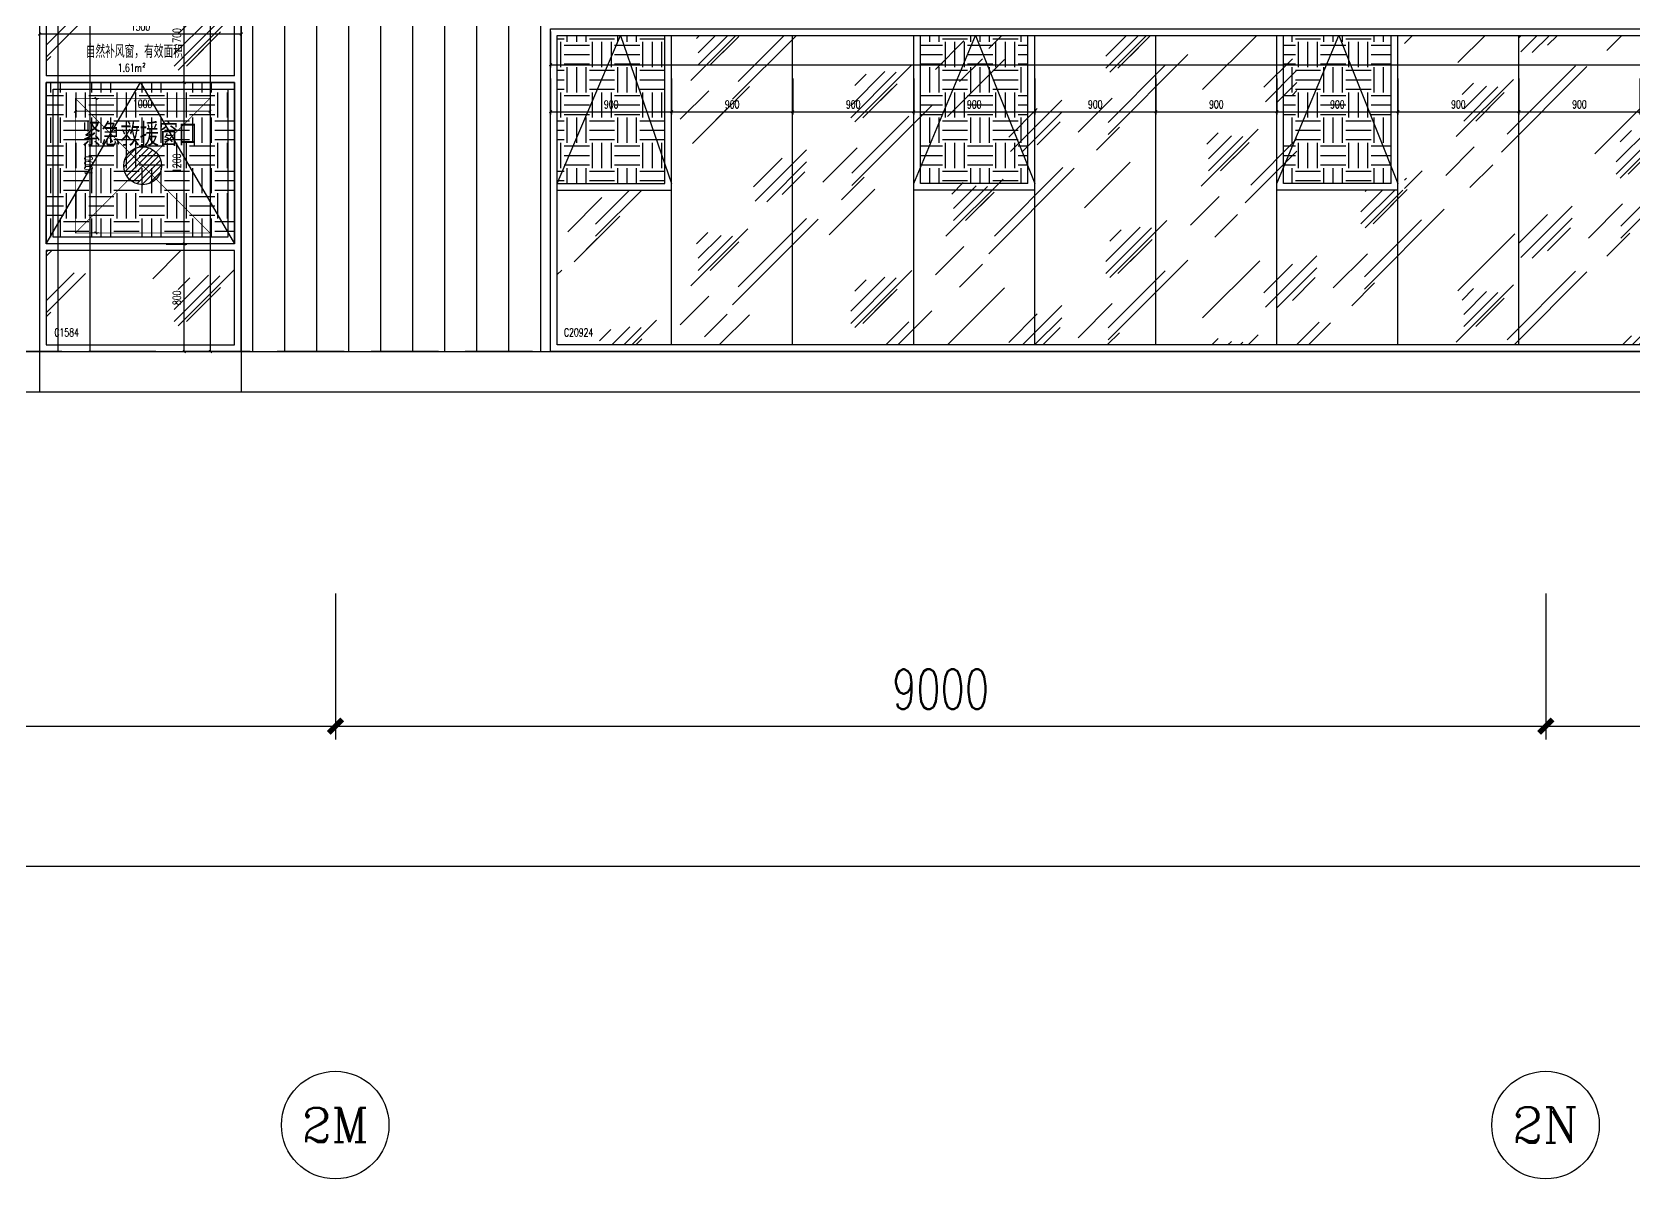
# Model space of a CAD drawing. Extents: x -2377130 to 293730, y -2 to 754590.
# Drawn here: x -805815 to -793903, y 511087 to 519612 of the extents above; entities that cross this region are included whole.
import ezdxf
from ezdxf.enums import TextEntityAlignment as Align

# ---------------------------------------------------------------- set-up
doc = ezdxf.new("R2010")
doc.units = 0
doc.header["$LTSCALE"] = 1000
doc.header["$MEASUREMENT"] = 0
for name, pattern in [('__DASH', [0.35, 0.25, -0.1]), ('DASH', [0.35, 0.25, -0.1]), ('DOTE', [2.42, 2, -0.2, 0.02, -0.2])]:
    doc.linetypes.add(name, pattern=pattern)
doc.layers.get('Defpoints').update_dxf_attribs({"color": 210})
for name, color, linetype in [('A-AXIS-D', 1, 'Continuous'), ('A-AXIS-DOTE', 14, 'DOTE'), ('A-HATCH-2', 251, 'Continuous'), ('A-LIN-V', 9, 'Continuous'), ('A-WINDOW', 140, 'Continuous'), ('A-彩色打印层', 22, 'Continuous'), ('A-门窗表显示尺寸', 160, 'Continuous'), ('AS-WALL', 40, 'Continuous'), ('AXIS', 3, 'Continuous'), ('PUB_DIM', 3, 'Continuous'), ('PUB_TEXT', 7, 'Continuous'), ('SPACE', 7, 'Continuous'), ('SPACE_HATCH', 8, 'Continuous'), ('参考线', 8, 'Continuous')]:
    doc.layers.add(name, color=color, linetype=linetype)
doc.layers.add('A-WALL-HATCH', color=8, linetype='Continuous', lineweight=13)
doc.styles.add('_TCH_AXIS', font='COMPLEX', dxfattribs={"bigfont": 'GBCBIG'})
doc.styles.add('_TCH_DIM_T3', font='SIMPLEX', dxfattribs={"width": 0.705882, "bigfont": 'GBCBIG'})
doc.styles.add('_TCH_SPACE', font='SIMPLEX', dxfattribs={"height": 5, "bigfont": 'GBCBIG'})
doc.styles.add('A-DIM_T3', font='SIMPLEX', dxfattribs={"width": 0.705882, "bigfont": 'GBCBIG'})
doc.styles.add('A-STANDARD', font='SIMPLEX', dxfattribs={"bigfont": 'GBCBIG'})
doc.styles.add('STYLE1', font='')
doc.styles.get('STYLE1').set_extended_font_data('SimSun')
doc.dimstyles.new('_TCH_ARCH&&100', dxfattribs={"dimtxt": 297.5, "dimasz": 100, "dimexe": 100, "dimexo": 100, "dimgap": 126.25, "dimtad": 1, "dimdec": 0, "dimzin": 0, "dimdsep": 46, "dimtxsty": '_TCH_DIM_T3', "dimblk": 'ARCHTICK', "dimcen": 0.09, "dimclrt": 7, "dimazin": 2, "dimtfac": 1, "dimtdec": 0, "dimtix": 1, "dimtmove": 2, "dimatfit": 3, "dimfxl": 0, "dimtolj": 1, "dimtzin": 0, "dimarcsym": 0})
doc.dimstyles.new('_TCH_ARCH&&20', dxfattribs={"dimtxt": 59.5, "dimasz": 20, "dimexe": 20, "dimexo": 20, "dimgap": 25.25, "dimtad": 1, "dimdec": 0, "dimzin": 0, "dimdsep": 46, "dimtxsty": '_TCH_DIM_T3', "dimblk": 'ARCHTICK', "dimcen": 0.09, "dimclrt": 7, "dimazin": 2, "dimtfac": 1, "dimtdec": 0, "dimtix": 1, "dimtmove": 2, "dimatfit": 3, "dimfxl": 0, "dimtolj": 1, "dimtzin": 0, "dimarcsym": 0})
doc.dimstyles.new('A-DIM&&20', dxfattribs={"dimtxt": 59.5, "dimasz": 20, "dimexe": 20, "dimexo": 20, "dimgap": 25.25, "dimtad": 1, "dimdec": 0, "dimzin": 0, "dimdsep": 46, "dimtxsty": 'A-DIM_T3', "dimblk": 'ARCHTICK', "dimcen": 0.09, "dimclrt": 7, "dimazin": 2, "dimtfac": 1, "dimtdec": 0, "dimtix": 1, "dimtmove": 2, "dimatfit": 3, "dimfxl": 0, "dimtolj": 1, "dimtzin": 0, "dimarcsym": 0})
pattern_1 = [(0, (-963858.66, 0), (187.5, 187.5), [187.5, -187.5]), (0, (-963858.66, 70.31), (187.5, 187.5), [187.5, -187.5]), (0, (-963858.66, 140.62), (187.5, 187.5), [187.5, -187.5]), (90, (-963835.23, 164.06), (-187.5, 187.5), [187.5, -187.5]), (90, (-963764.91, 164.06), (-187.5, 187.5), [187.5, -187.5]), (90, (-963694.6, 164.06), (-187.5, 187.5), [187.5, -187.5])]

# ---------------------------------------------------------------- blocks, each defined once
blk = doc.blocks.new('_ArchTick')
at = {"color": 0, "linetype": 'ByBlock', "const_width": 0.4}
blk.add_lwpolyline([(-0.5, -0.5), (0.5, 0.5)], dxfattribs=at)
blk = doc.blocks.new('*D1117')
at = {"layer": 'A-AXIS-D', "color": 0, "lineweight": -2}
for p, q in [((-903359, 515440), (-903359, 513313)), ((-745359, 515440), (-745359, 513313)), ((-903359, 513413), (-745359, 513413))]:
    blk.add_line(p, q, dxfattribs=at)
at = {"layer": 'Defpoints', "color": 0}
for p in [(-903359, 515540), (-745359, 515540), (-745359, 513413)]:
    blk.add_point(p, dxfattribs=at)
at = {"layer": 'A-AXIS-D', "color": 0, "lineweight": -2, "xscale": 100, "yscale": 100, "zscale": 100, "rotation": 180}
blk.add_blockref('_ArchTick', (-903359, 513413), dxfattribs=at)
at = {"layer": 'A-AXIS-D', "color": 0, "lineweight": -2, "xscale": 100, "yscale": 100, "zscale": 100}
blk.add_blockref('_ArchTick', (-745359, 513413), dxfattribs=at)
at = {"layer": 'A-AXIS-D', "color": 7, "insert": (-824359, 513688), "char_height": 297.5, "attachment_point": 5, "style": '_TCH_DIM_T3'}
blk.add_mtext('\\A1;158000', dxfattribs=at)
blk = doc.blocks.new('*D1106')
at = {"layer": 'A-AXIS-D', "color": 0, "lineweight": -2}
for p, q in [((-794559, 515440), (-794559, 514353)), ((-785559, 515440), (-785559, 514353)), ((-794559, 514453), (-785559, 514453))]:
    blk.add_line(p, q, dxfattribs=at)
at = {"layer": 'Defpoints', "color": 0}
for p in [(-794559, 515540), (-785559, 515540), (-785559, 514453)]:
    blk.add_point(p, dxfattribs=at)
at = {"layer": 'A-AXIS-D', "color": 0, "lineweight": -2, "xscale": 100, "yscale": 100, "zscale": 100, "rotation": 180}
blk.add_blockref('_ArchTick', (-794559, 514453), dxfattribs=at)
at = {"layer": 'A-AXIS-D', "color": 0, "lineweight": -2, "xscale": 100, "yscale": 100, "zscale": 100}
blk.add_blockref('_ArchTick', (-785559, 514453), dxfattribs=at)
at = {"layer": 'A-AXIS-D', "color": 7, "insert": (-790059, 514728), "char_height": 297.5, "attachment_point": 5, "style": '_TCH_DIM_T3'}
blk.add_mtext('\\A1;9000', dxfattribs=at)
blk = doc.blocks.new('*D1105')
at = {"layer": 'A-AXIS-D', "color": 0, "lineweight": -2}
for p, q in [((-803559, 515440), (-803559, 514353)), ((-794559, 515440), (-794559, 514353)), ((-803559, 514453), (-794559, 514453))]:
    blk.add_line(p, q, dxfattribs=at)
at = {"layer": 'Defpoints', "color": 0}
for p in [(-803559, 515540), (-794559, 515540), (-794559, 514453)]:
    blk.add_point(p, dxfattribs=at)
at = {"layer": 'A-AXIS-D', "color": 0, "lineweight": -2, "xscale": 100, "yscale": 100, "zscale": 100, "rotation": 180}
blk.add_blockref('_ArchTick', (-803559, 514453), dxfattribs=at)
at = {"layer": 'A-AXIS-D', "color": 0, "lineweight": -2, "xscale": 100, "yscale": 100, "zscale": 100}
blk.add_blockref('_ArchTick', (-794559, 514453), dxfattribs=at)
at = {"layer": 'A-AXIS-D', "color": 7, "insert": (-799059, 514728), "char_height": 297.5, "attachment_point": 5, "style": '_TCH_DIM_T3'}
blk.add_mtext('\\A1;9000', dxfattribs=at)
blk = doc.blocks.new('*D1104')
at = {"layer": 'A-AXIS-D', "color": 0, "lineweight": -2}
for p, q in [((-812559, 515440), (-812559, 514353)), ((-803559, 515440), (-803559, 514353)), ((-812559, 514453), (-803559, 514453))]:
    blk.add_line(p, q, dxfattribs=at)
at = {"layer": 'Defpoints', "color": 0}
for p in [(-812559, 515540), (-803559, 515540), (-803559, 514453)]:
    blk.add_point(p, dxfattribs=at)
at = {"layer": 'A-AXIS-D', "color": 0, "lineweight": -2, "xscale": 100, "yscale": 100, "zscale": 100, "rotation": 180}
blk.add_blockref('_ArchTick', (-812559, 514453), dxfattribs=at)
at = {"layer": 'A-AXIS-D', "color": 0, "lineweight": -2, "xscale": 100, "yscale": 100, "zscale": 100}
blk.add_blockref('_ArchTick', (-803559, 514453), dxfattribs=at)
at = {"layer": 'A-AXIS-D', "color": 7, "insert": (-808059, 514728), "char_height": 297.5, "attachment_point": 5, "style": '_TCH_DIM_T3'}
blk.add_mtext('\\A1;9000', dxfattribs=at)
blk = doc.blocks.new('*D972')
at = {"layer": 'A-门窗表显示尺寸', "color": 0, "lineweight": -2}
for p, q in [((-801959, 519617), (-801959, 519350)), ((-781059, 519617), (-781059, 519350)), ((-801959, 519370), (-781059, 519370))]:
    blk.add_line(p, q, dxfattribs=at)
at = {"layer": 'Defpoints', "color": 0}
for p in [(-801959, 519637), (-781059, 519637), (-781059, 519370)]:
    blk.add_point(p, dxfattribs=at)
at = {"layer": 'A-门窗表显示尺寸', "color": 0, "lineweight": -2, "xscale": 20, "yscale": 20, "zscale": 20, "rotation": 180}
blk.add_blockref('_ArchTick', (-801959, 519370), dxfattribs=at)
at = {"layer": 'A-门窗表显示尺寸', "color": 0, "lineweight": -2, "xscale": 20, "yscale": 20, "zscale": 20}
blk.add_blockref('_ArchTick', (-781059, 519370), dxfattribs=at)
at = {"layer": 'A-门窗表显示尺寸', "color": 7, "insert": (-791509, 519425), "char_height": 59.5, "attachment_point": 5, "style": 'A-DIM_T3'}
blk.add_mtext('\\A1;20900', dxfattribs=at)
blk = doc.blocks.new('*D961')
at = {"layer": 'A-门窗表显示尺寸', "color": 0, "lineweight": -2}
for p, q in [((-794759, 519267), (-794759, 519000)), ((-793859, 519267), (-793859, 519000)), ((-794759, 519020), (-793859, 519020))]:
    blk.add_line(p, q, dxfattribs=at)
at = {"layer": 'Defpoints', "color": 0}
for p in [(-794759, 519287), (-793859, 519287), (-793859, 519020)]:
    blk.add_point(p, dxfattribs=at)
at = {"layer": 'A-门窗表显示尺寸', "color": 0, "lineweight": -2, "xscale": 20, "yscale": 20, "zscale": 20, "rotation": 180}
blk.add_blockref('_ArchTick', (-794759, 519020), dxfattribs=at)
at = {"layer": 'A-门窗表显示尺寸', "color": 0, "lineweight": -2, "xscale": 20, "yscale": 20, "zscale": 20}
blk.add_blockref('_ArchTick', (-793859, 519020), dxfattribs=at)
at = {"layer": 'A-门窗表显示尺寸', "color": 7, "insert": (-794309, 519075), "char_height": 59.5, "attachment_point": 5, "style": 'A-DIM_T3'}
blk.add_mtext('\\A1;900', dxfattribs=at)
blk = doc.blocks.new('*D962')
at = {"layer": 'A-门窗表显示尺寸', "color": 0, "lineweight": -2}
for p, q in [((-795659, 519267), (-795659, 519000)), ((-794759, 519267), (-794759, 519000)), ((-795659, 519020), (-794759, 519020))]:
    blk.add_line(p, q, dxfattribs=at)
at = {"layer": 'Defpoints', "color": 0}
for p in [(-795659, 519287), (-794759, 519287), (-794759, 519020)]:
    blk.add_point(p, dxfattribs=at)
at = {"layer": 'A-门窗表显示尺寸', "color": 0, "lineweight": -2, "xscale": 20, "yscale": 20, "zscale": 20, "rotation": 180}
blk.add_blockref('_ArchTick', (-795659, 519020), dxfattribs=at)
at = {"layer": 'A-门窗表显示尺寸', "color": 0, "lineweight": -2, "xscale": 20, "yscale": 20, "zscale": 20}
blk.add_blockref('_ArchTick', (-794759, 519020), dxfattribs=at)
at = {"layer": 'A-门窗表显示尺寸', "color": 7, "insert": (-795209, 519075), "char_height": 59.5, "attachment_point": 5, "style": 'A-DIM_T3'}
blk.add_mtext('\\A1;900', dxfattribs=at)
blk = doc.blocks.new('*D946')
at = {"layer": 'A-门窗表显示尺寸', "color": 0, "lineweight": -2}
for p, q in [((-796559, 519267), (-796559, 519000)), ((-795659, 519267), (-795659, 519000)), ((-796559, 519020), (-795659, 519020))]:
    blk.add_line(p, q, dxfattribs=at)
at = {"layer": 'Defpoints', "color": 0}
for p in [(-796559, 519287), (-795659, 519287), (-795659, 519020)]:
    blk.add_point(p, dxfattribs=at)
at = {"layer": 'A-门窗表显示尺寸', "color": 0, "lineweight": -2, "xscale": 20, "yscale": 20, "zscale": 20, "rotation": 180}
blk.add_blockref('_ArchTick', (-796559, 519020), dxfattribs=at)
at = {"layer": 'A-门窗表显示尺寸', "color": 0, "lineweight": -2, "xscale": 20, "yscale": 20, "zscale": 20}
blk.add_blockref('_ArchTick', (-795659, 519020), dxfattribs=at)
at = {"layer": 'A-门窗表显示尺寸', "color": 7, "insert": (-796109, 519075), "char_height": 59.5, "attachment_point": 5, "style": 'A-DIM_T3'}
blk.add_mtext('\\A1;900', dxfattribs=at)
blk = doc.blocks.new('*D947')
at = {"layer": 'A-门窗表显示尺寸', "color": 0, "lineweight": -2}
for p, q in [((-797459, 519267), (-797459, 519000)), ((-796559, 519267), (-796559, 519000)), ((-797459, 519020), (-796559, 519020))]:
    blk.add_line(p, q, dxfattribs=at)
at = {"layer": 'Defpoints', "color": 0}
for p in [(-797459, 519287), (-796559, 519287), (-796559, 519020)]:
    blk.add_point(p, dxfattribs=at)
at = {"layer": 'A-门窗表显示尺寸', "color": 0, "lineweight": -2, "xscale": 20, "yscale": 20, "zscale": 20, "rotation": 180}
blk.add_blockref('_ArchTick', (-797459, 519020), dxfattribs=at)
at = {"layer": 'A-门窗表显示尺寸', "color": 0, "lineweight": -2, "xscale": 20, "yscale": 20, "zscale": 20}
blk.add_blockref('_ArchTick', (-796559, 519020), dxfattribs=at)
at = {"layer": 'A-门窗表显示尺寸', "color": 7, "insert": (-797009, 519075), "char_height": 59.5, "attachment_point": 5, "style": 'A-DIM_T3'}
blk.add_mtext('\\A1;900', dxfattribs=at)
blk = doc.blocks.new('*D948')
at = {"layer": 'A-门窗表显示尺寸', "color": 0, "lineweight": -2}
for p, q in [((-798359, 519267), (-798359, 519000)), ((-797459, 519267), (-797459, 519000)), ((-798359, 519020), (-797459, 519020))]:
    blk.add_line(p, q, dxfattribs=at)
at = {"layer": 'Defpoints', "color": 0}
for p in [(-798359, 519287), (-797459, 519287), (-797459, 519020)]:
    blk.add_point(p, dxfattribs=at)
at = {"layer": 'A-门窗表显示尺寸', "color": 0, "lineweight": -2, "xscale": 20, "yscale": 20, "zscale": 20, "rotation": 180}
blk.add_blockref('_ArchTick', (-798359, 519020), dxfattribs=at)
at = {"layer": 'A-门窗表显示尺寸', "color": 0, "lineweight": -2, "xscale": 20, "yscale": 20, "zscale": 20}
blk.add_blockref('_ArchTick', (-797459, 519020), dxfattribs=at)
at = {"layer": 'A-门窗表显示尺寸', "color": 7, "insert": (-797909, 519075), "char_height": 59.5, "attachment_point": 5, "style": 'A-DIM_T3'}
blk.add_mtext('\\A1;900', dxfattribs=at)
blk = doc.blocks.new('*D949')
at = {"layer": 'A-门窗表显示尺寸', "color": 0, "lineweight": -2}
for p, q in [((-799259, 519267), (-799259, 519000)), ((-798359, 519267), (-798359, 519000)), ((-799259, 519020), (-798359, 519020))]:
    blk.add_line(p, q, dxfattribs=at)
at = {"layer": 'Defpoints', "color": 0}
for p in [(-799259, 519287), (-798359, 519287), (-798359, 519020)]:
    blk.add_point(p, dxfattribs=at)
at = {"layer": 'A-门窗表显示尺寸', "color": 0, "lineweight": -2, "xscale": 20, "yscale": 20, "zscale": 20, "rotation": 180}
blk.add_blockref('_ArchTick', (-799259, 519020), dxfattribs=at)
at = {"layer": 'A-门窗表显示尺寸', "color": 0, "lineweight": -2, "xscale": 20, "yscale": 20, "zscale": 20}
blk.add_blockref('_ArchTick', (-798359, 519020), dxfattribs=at)
at = {"layer": 'A-门窗表显示尺寸', "color": 7, "insert": (-798809, 519075), "char_height": 59.5, "attachment_point": 5, "style": 'A-DIM_T3'}
blk.add_mtext('\\A1;900', dxfattribs=at)
blk = doc.blocks.new('*D950')
at = {"layer": 'A-门窗表显示尺寸', "color": 0, "lineweight": -2}
for p, q in [((-800159, 519267), (-800159, 519000)), ((-799259, 519267), (-799259, 519000)), ((-800159, 519020), (-799259, 519020))]:
    blk.add_line(p, q, dxfattribs=at)
at = {"layer": 'Defpoints', "color": 0}
for p in [(-800159, 519287), (-799259, 519287), (-799259, 519020)]:
    blk.add_point(p, dxfattribs=at)
at = {"layer": 'A-门窗表显示尺寸', "color": 0, "lineweight": -2, "xscale": 20, "yscale": 20, "zscale": 20, "rotation": 180}
blk.add_blockref('_ArchTick', (-800159, 519020), dxfattribs=at)
at = {"layer": 'A-门窗表显示尺寸', "color": 0, "lineweight": -2, "xscale": 20, "yscale": 20, "zscale": 20}
blk.add_blockref('_ArchTick', (-799259, 519020), dxfattribs=at)
at = {"layer": 'A-门窗表显示尺寸', "color": 7, "insert": (-799709, 519075), "char_height": 59.5, "attachment_point": 5, "style": 'A-DIM_T3'}
blk.add_mtext('\\A1;900', dxfattribs=at)
blk = doc.blocks.new('*D951')
at = {"layer": 'A-门窗表显示尺寸', "color": 0, "lineweight": -2}
for p, q in [((-801059, 519267), (-801059, 519000)), ((-800159, 519267), (-800159, 519000)), ((-801059, 519020), (-800159, 519020))]:
    blk.add_line(p, q, dxfattribs=at)
at = {"layer": 'Defpoints', "color": 0}
for p in [(-801059, 519287), (-800159, 519287), (-800159, 519020)]:
    blk.add_point(p, dxfattribs=at)
at = {"layer": 'A-门窗表显示尺寸', "color": 0, "lineweight": -2, "xscale": 20, "yscale": 20, "zscale": 20, "rotation": 180}
blk.add_blockref('_ArchTick', (-801059, 519020), dxfattribs=at)
at = {"layer": 'A-门窗表显示尺寸', "color": 0, "lineweight": -2, "xscale": 20, "yscale": 20, "zscale": 20}
blk.add_blockref('_ArchTick', (-800159, 519020), dxfattribs=at)
at = {"layer": 'A-门窗表显示尺寸', "color": 7, "insert": (-800609, 519075), "char_height": 59.5, "attachment_point": 5, "style": 'A-DIM_T3'}
blk.add_mtext('\\A1;900', dxfattribs=at)
blk = doc.blocks.new('*D952')
at = {"layer": 'A-门窗表显示尺寸', "color": 0, "lineweight": -2}
for p, q in [((-801959, 519267), (-801959, 519000)), ((-801059, 519267), (-801059, 519000)), ((-801959, 519020), (-801059, 519020))]:
    blk.add_line(p, q, dxfattribs=at)
at = {"layer": 'Defpoints', "color": 0}
for p in [(-801959, 519287), (-801059, 519287), (-801059, 519020)]:
    blk.add_point(p, dxfattribs=at)
at = {"layer": 'A-门窗表显示尺寸', "color": 0, "lineweight": -2, "xscale": 20, "yscale": 20, "zscale": 20, "rotation": 180}
blk.add_blockref('_ArchTick', (-801959, 519020), dxfattribs=at)
at = {"layer": 'A-门窗表显示尺寸', "color": 0, "lineweight": -2, "xscale": 20, "yscale": 20, "zscale": 20}
blk.add_blockref('_ArchTick', (-801059, 519020), dxfattribs=at)
at = {"layer": 'A-门窗表显示尺寸', "color": 7, "insert": (-801509, 519075), "char_height": 59.5, "attachment_point": 5, "style": 'A-DIM_T3'}
blk.add_mtext('\\A1;900', dxfattribs=at)
blk = doc.blocks.new('*D1048')
at = {"layer": 'A-门窗表显示尺寸', "color": 0, "lineweight": -2}
for p, q in [((-804813, 525637), (-804469, 525637)), ((-804489, 517237), (-804489, 525637)), ((-804813, 517237), (-804469, 517237))]:
    blk.add_line(p, q, dxfattribs=at)
at = {"layer": 'Defpoints', "color": 0}
for p in [(-804833, 525637), (-804489, 525637), (-804833, 517237)]:
    blk.add_point(p, dxfattribs=at)
at = {"layer": 'A-门窗表显示尺寸', "color": 0, "lineweight": -2, "xscale": 20, "yscale": 20, "zscale": 20}
for p, rotation in [((-804489, 525637), 90), ((-804489, 517237), 270)]:
    blk.add_blockref('_ArchTick', p, dxfattribs=dict(at, rotation=rotation))
at = {"layer": 'A-门窗表显示尺寸', "color": 7, "insert": (-804544, 521437), "char_height": 59.5, "attachment_point": 5, "rotation": 90, "style": '_TCH_DIM_T3'}
blk.add_mtext('\\A1;8400', dxfattribs=at)
blk = doc.blocks.new('*D630')
at = {"layer": 'Defpoints', "color": 0}
for p in [(-1653990, 542178), (-1652990, 542178), (-1652990, 542105)]:
    blk.add_point(p, dxfattribs=at)
at = {"layer": 'PUB_DIM', "color": 0, "lineweight": -2}
for p, q in [((-1653990, 542158), (-1653990, 542085)), ((-1652990, 542158), (-1652990, 542085)), ((-1653990, 542105), (-1652990, 542105))]:
    blk.add_line(p, q, dxfattribs=at)
at = {"layer": 'PUB_DIM', "color": 0, "lineweight": -2, "xscale": 20, "yscale": 20, "zscale": 20, "rotation": 180}
blk.add_blockref('_ArchTick', (-1653990, 542105), dxfattribs=at)
at = {"layer": 'PUB_DIM', "color": 0, "lineweight": -2, "xscale": 20, "yscale": 20, "zscale": 20}
blk.add_blockref('_ArchTick', (-1652990, 542105), dxfattribs=at)
at = {"layer": 'PUB_DIM', "color": 7, "insert": (-1653490, 542160), "char_height": 59.5, "attachment_point": 5, "style": '_TCH_DIM_T3'}
blk.add_mtext('\\A1;1000', dxfattribs=at)
blk = doc.blocks.new('*D631')
at = {"layer": 'Defpoints', "color": 0}
for p in [(-1653889, 542200), (-1653837, 542200), (-1653889, 541200)]:
    blk.add_point(p, dxfattribs=at)
at = {"layer": 'PUB_DIM', "color": 0, "lineweight": -2}
for p, q in [((-1653869, 542200), (-1653817, 542200)), ((-1653837, 541200), (-1653837, 542200)), ((-1653869, 541200), (-1653817, 541200))]:
    blk.add_line(p, q, dxfattribs=at)
at = {"layer": 'PUB_DIM', "color": 0, "lineweight": -2, "xscale": 20, "yscale": 20, "zscale": 20}
for p, rotation in [((-1653837, 542200), 90), ((-1653837, 541200), 270)]:
    blk.add_blockref('_ArchTick', p, dxfattribs=dict(at, rotation=rotation))
at = {"layer": 'PUB_DIM', "color": 7, "insert": (-1653892, 541700), "char_height": 59.5, "attachment_point": 5, "rotation": 90, "style": '_TCH_DIM_T3'}
blk.add_mtext('\\A1;1000', dxfattribs=at)
blk = doc.blocks.new('*D1050')
at = {"layer": 'A-门窗表显示尺寸', "color": 0, "lineweight": -2}
for p, q in [((-804819, 519937), (-804663, 519937)), ((-804683, 519237), (-804683, 519937)), ((-804819, 519237), (-804663, 519237))]:
    blk.add_line(p, q, dxfattribs=at)
at = {"layer": 'Defpoints', "color": 0}
for p in [(-804839, 519937), (-804683, 519937), (-804839, 519237)]:
    blk.add_point(p, dxfattribs=at)
at = {"layer": 'A-门窗表显示尺寸', "color": 0, "lineweight": -2, "xscale": 20, "yscale": 20, "zscale": 20}
for p, rotation in [((-804683, 519937), 90), ((-804683, 519237), 270)]:
    blk.add_blockref('_ArchTick', p, dxfattribs=dict(at, rotation=rotation))
at = {"layer": 'A-门窗表显示尺寸', "color": 7, "insert": (-804738, 519587), "char_height": 59.5, "attachment_point": 5, "rotation": 90, "style": 'A-DIM_T3'}
blk.add_mtext('\\A1;700', dxfattribs=at)
blk = doc.blocks.new('*D1051')
at = {"layer": 'A-门窗表显示尺寸', "color": 0, "lineweight": -2}
for p, q in [((-804819, 519237), (-804663, 519237)), ((-804683, 518037), (-804683, 519237)), ((-804819, 518037), (-804663, 518037))]:
    blk.add_line(p, q, dxfattribs=at)
at = {"layer": 'Defpoints', "color": 0}
for p in [(-804839, 519237), (-804683, 519237), (-804839, 518037)]:
    blk.add_point(p, dxfattribs=at)
at = {"layer": 'A-门窗表显示尺寸', "color": 0, "lineweight": -2, "xscale": 20, "yscale": 20, "zscale": 20}
for p, rotation in [((-804683, 519237), 90), ((-804683, 518037), 270)]:
    blk.add_blockref('_ArchTick', p, dxfattribs=dict(at, rotation=rotation))
at = {"layer": 'A-门窗表显示尺寸', "color": 7, "insert": (-804738, 518637), "char_height": 59.5, "attachment_point": 5, "rotation": 90, "style": 'A-DIM_T3'}
blk.add_mtext('\\A1;1200', dxfattribs=at)
blk = doc.blocks.new('*D1052')
at = {"layer": 'A-门窗表显示尺寸', "color": 0, "lineweight": -2}
for p, q in [((-804819, 518037), (-804663, 518037)), ((-804683, 517237), (-804683, 518037)), ((-804819, 517237), (-804663, 517237))]:
    blk.add_line(p, q, dxfattribs=at)
at = {"layer": 'Defpoints', "color": 0}
for p in [(-804839, 518037), (-804683, 518037), (-804839, 517237)]:
    blk.add_point(p, dxfattribs=at)
at = {"layer": 'A-门窗表显示尺寸', "color": 0, "lineweight": -2, "xscale": 20, "yscale": 20, "zscale": 20}
for p, rotation in [((-804683, 518037), 90), ((-804683, 517237), 270)]:
    blk.add_blockref('_ArchTick', p, dxfattribs=dict(at, rotation=rotation))
at = {"layer": 'A-门窗表显示尺寸', "color": 7, "insert": (-804738, 517637), "char_height": 59.5, "attachment_point": 5, "rotation": 90, "style": 'A-DIM_T3'}
blk.add_mtext('\\A1;800', dxfattribs=at)
blk = doc.blocks.new('*D1053')
at = {"layer": 'A-门窗表显示尺寸', "color": 0, "lineweight": -2}
for p, q in [((-805759, 519747), (-805759, 519578)), ((-804259, 519747), (-804259, 519578)), ((-805759, 519598), (-804259, 519598))]:
    blk.add_line(p, q, dxfattribs=at)
at = {"layer": 'Defpoints', "color": 0}
for p in [(-805759, 519767), (-804259, 519767), (-804259, 519598)]:
    blk.add_point(p, dxfattribs=at)
at = {"layer": 'A-门窗表显示尺寸', "color": 0, "lineweight": -2, "xscale": 20, "yscale": 20, "zscale": 20, "rotation": 180}
blk.add_blockref('_ArchTick', (-805759, 519598), dxfattribs=at)
at = {"layer": 'A-门窗表显示尺寸', "color": 0, "lineweight": -2, "xscale": 20, "yscale": 20, "zscale": 20}
blk.add_blockref('_ArchTick', (-804259, 519598), dxfattribs=at)
at = {"layer": 'A-门窗表显示尺寸', "color": 7, "insert": (-805009, 519653), "char_height": 59.5, "attachment_point": 5, "style": 'A-DIM_T3'}
blk.add_mtext('\\A1;1500', dxfattribs=at)
blk = doc.blocks.new('w42432')
at = {"layer": 'A-彩色打印层'}
h = blk.add_hatch(dxfattribs=at)
h.set_pattern_fill('ANSI31', color=8, scale=20)
h.set_pattern_definition([(45, (-3066307.735, -1060647.207), (-22.4506403, 22.4506403), [])])
edge = h.paths.add_edge_path()
edge.add_arc((-1653490, 541699.6), 140.7, 0, 360)
at = {"layer": 'A-彩色打印层', "color": 8, "linetype": 'DASH', "const_width": 5, "elevation": 0}
blk.add_lwpolyline([(-1653990, 542199.6), (-1652990, 542199.6), (-1652990, 541199.6), (-1653990, 541199.6)], close=True, dxfattribs=at)
for points in [[(-1653990, 542199.6), (-1652990, 541199.6)], [(-1652990, 542199.6), (-1653990, 541199.6)]]:
    blk.add_lwpolyline(points, dxfattribs=at)
at = {"layer": 'A-彩色打印层', "color": 8, "ltscale": 0.5}
blk.add_circle((-1653490, 541699.6, 0), 140.7, dxfattribs=at)
at = {"layer": 'AXIS', "color": 8, "linetype": 'Continuous', "style": 'STYLE1', "width": 0.7}
blk.add_text('紧急救援窗口', height=150, dxfattribs=at).set_placement((-1653941.7, 541862.6, 0))
at = {"layer": 'PUB_DIM', "color": 8}
for p1, p2, distance, picture, middle in [((-1653990, 542178.3), (-1652990, 542178.3), -73.3, '*D630', (-1653490, 542160)), ((-1653888.8, 541199.6), (-1653888.8, 542199.6), -51.4, '*D631', (-1653892.4, 541699.6))]:
    dim = blk.add_aligned_dim(p1=p1, p2=p2, distance=distance, dimstyle='_TCH_ARCH&&20', dxfattribs=at)
    dim.commit()
    dim.dimension.update_dxf_attribs({"geometry": picture, "text_midpoint": middle})

msp = doc.modelspace()

# ---------------------------------------------------------------- hatches: boundary and pattern name
at = {"layer": 'A-WALL-HATCH'}
h = msp.add_hatch(dxfattribs=at)
h.set_pattern_fill('玻璃2', color=8, scale=100, angle=180)
h.set_pattern_definition([(45, (4101861.3, -5340), (0, 1527.35065), [600, -360, 600, -360, 240, -523.28157]), (45, (4101831.3, -5310), (0, 1527.35065), [480, -600, 360, -360, 420, -463.28157]), (45, (4101831.3, -5220), (0, 1527.35065), [360, -720, 240, -360, 540, -463.28157]), (45, (4101921.3, -5310), (0, 1527.35065), [360, -720, 300, -1303.2815]), (45, (4102011.3, -5220), (0, 1527.35065), [180, -900, 120, -1483.2815]), (45, (4101861.3, -5070), (0, 1527.35065), [120, -900, 120, -480, 300, -763.28157]), (45, (4102401.3, -5160), (0, 1527.35065), [600, -900, 720, -475.28157]), (45, (4102401.3, -5250), (0, 1527.35065), [840, -600, 900, -355.28157]), (45, (4102551.3, -5130), (0, -1697.05627), [600, -840, 480, -763.28157]), (45, (4102461.3, -4950), (0, 1527.35065), [300, -1200, 360, -823.28157]), (45, (4102641.3, -5040), (0, 1527.35065), [240, -1200, 240, -1003.2815])])
h.paths.add_polyline_path([(-805709.3, 519237.5), (-804309.3, 519237.5), (-804309.3, 519887.5), (-805709.3, 519887.5)])
h = msp.add_hatch(dxfattribs=at)
h.set_pattern_fill('玻璃2', color=8, scale=100, angle=180)
h.set_pattern_definition([(45, (4101861.3, -7240), (0, 1527.35065), [600, -360, 600, -360, 240, -523.28157]), (45, (4101831.3, -7210), (0, 1527.35065), [480, -600, 360, -360, 420, -463.28157]), (45, (4101831.3, -7120), (0, 1527.35065), [360, -720, 240, -360, 540, -463.28157]), (45, (4101921.3, -7210), (0, 1527.35065), [360, -720, 300, -1303.2815]), (45, (4102011.3, -7120), (0, 1527.35065), [180, -900, 120, -1483.2815]), (45, (4101861.3, -6970), (0, 1527.35065), [120, -900, 120, -480, 300, -763.28157]), (45, (4102401.3, -7060), (0, 1527.35065), [600, -900, 720, -475.28157]), (45, (4102401.3, -7150), (0, 1527.35065), [840, -600, 900, -355.28157]), (45, (4102551.3, -7030), (0, -1697.05627), [600, -840, 480, -763.28157]), (45, (4102461.3, -6850), (0, 1527.35065), [300, -1200, 360, -823.28157]), (45, (4102641.3, -6940), (0, 1527.35065), [240, -1200, 240, -1003.2815])])
h.paths.add_polyline_path([(-805709.3, 517287.5), (-804309.3, 517287.5), (-804309.3, 517987.5), (-805709.3, 517987.5)])
at = {"layer": 'SPACE_HATCH'}
h = msp.add_hatch(dxfattribs=at)
h.set_pattern_fill('土壤', color=8, scale=50, style=0)
h.set_pattern_definition([(0, (1016731.07, 5e-08), (187.5, 187.5), [187.5, -187.5]), (0, (1016731.07, 70.31), (187.5, 187.5), [187.5, -187.5]), (0, (1016731.07, 140.63), (187.5, 187.5), [187.5, -187.5]), (90, (1016754.5, 164.06), (-187.5, 187.5), [187.5, -187.5]), (90, (1016824.82, 164.06), (-187.5, 187.5), [187.5, -187.5]), (90, (1016895.13, 164.06), (-187.5, 187.5), [187.5, -187.5])])
h.paths.add_polyline_path([(-804309.3, 518087.5), (-805709.3, 518087.5), (-805709.3, 519237.5), (-804309.3, 519237.5)])

# ---------------------------------------------------------------- linework, layer by layer
at = {"layer": 'A-AXIS-D', "color": 8}
for centre in [(-803560.9, 511487.5), (-794560.9, 511487.5)]:
    msp.add_circle(centre, 400, dxfattribs=at)
at = {"layer": 'A-HATCH-2', "color": 8, "linetype": 'Continuous'}
for p, q in [((-805620.2, 517237.5), (-805620.2, 534887.5)), ((-805382.1, 517237.5), (-805382.1, 534887.5)), ((-804173.8, 517237.5), (-804173.8, 534887.5)), ((-803935.7, 517237.5), (-803935.7, 534887.5)), ((-803697.6, 517237.5), (-803697.6, 534887.5)), ((-803459.5, 517237.5), (-803459.5, 534887.5)), ((-803221.3, 517237.5), (-803221.3, 534887.5)), ((-802983.2, 517237.5), (-802983.2, 534887.5)), ((-802745.1, 517237.5), (-802745.1, 534887.5)), ((-802507, 517237.5), (-802507, 534887.5)), ((-802268.8, 517237.5), (-802268.8, 534887.5)), ((-802030.7, 517237.5), (-802030.7, 534887.5))]:
    msp.add_line(p, q, dxfattribs=at)
at = {"layer": 'A-LIN-V', "color": 8}
for p, q in [((-805759.3, 534887.5), (-805759.3, 516937.5)), ((-804259.3, 534887.5), (-804259.3, 516937.5))]:
    msp.add_line(p, q, dxfattribs=at)
at = {"layer": 'A-WINDOW', "color": 8}
for p, q in [((-804309.3, 519287.5), (-805709.3, 519287.5)), ((-804309.3, 519237.5), (-805709.3, 519237.5)), ((-804309.3, 518037.5), (-805709.3, 518037.5)), ((-804309.3, 517987.5), (-805709.3, 517987.5))]:
    msp.add_line(p, q, dxfattribs=at)
for points in [[(-805759.3, 517237.5), (-804259.3, 517237.5), (-804259.3, 519937.5), (-805759.3, 519937.5)], [(-805709.3, 519237.5), (-804309.3, 519237.5), (-804309.3, 518037.5), (-805709.3, 518037.5)], [(-805659.3, 519187.5), (-804359.3, 519187.5), (-804359.3, 518087.5), (-805659.3, 518087.5)]]:
    msp.add_lwpolyline(points, close=True, dxfattribs=at)
for points in [[(-804309.3, 519287.5), (-804309.3, 519887.5), (-805709.3, 519887.5), (-805709.3, 519287.5)], [(-805709.3, 519237.5), (-805709.3, 518037.5)], [(-805709.3, 518037.5), (-805009.3, 519237.5), (-804309.3, 518037.5)], [(-804309.3, 518037.5), (-804309.3, 519237.5)], [(-805709.3, 517987.5), (-805709.3, 517287.5), (-804309.3, 517287.5), (-804309.3, 517987.5)]]:
    msp.add_lwpolyline(points, dxfattribs=at)
at = {"layer": 'AS-WALL', "color": 8}
msp.add_line((-910418.5, 516937.5), (-738393.5, 516937.5), dxfattribs=at)

# ---------------------------------------------------------------- block references
at = {"layer": 'A-WALL-HATCH', "color": 8}
msp.add_blockref('w42432', (848497.4, -23080.9, 0), dxfattribs=at)

# ---------------------------------------------------------------- texts
at = {"layer": 'A-门窗表显示尺寸', "color": 8, "style": 'A-STANDARD', "width": 0.705882}
msp.add_text('C1584', height=59.5, dxfattribs=at).set_placement((-805648.9, 517350))
at = {"layer": 'PUB_TEXT', "color": 8, "style": '_TCH_AXIS'}
for s, height, p, p2 in [('2N', 265.5, (-794807.5, 511354.7), (-794314.4, 511354.7)), ('2M', 255.29, (-803810.1, 511359.8), (-803311.7, 511359.8))]:
    msp.add_text(s, height=height, dxfattribs=at).set_placement(p, p2, align=Align.FIT)
at = {"layer": 'SPACE', "color": 8, "style": '_TCH_SPACE'}
msp.add_text('自然补风窗，有效面积', height=96.45, dxfattribs=at).set_placement((-805416.4, 519420))
at = {"layer": 'SPACE', "color": 8, "style": '_TCH_SPACE', "width": 0.705882}
for s, height, p in [('1.61m', 59.5, (-805178.2, 519317.6)), ('2', 29.8, (-804994.2, 519352.6))]:
    msp.add_text(s, height=height, dxfattribs=at).set_placement(p)

# ---------------------------------------------------------------- dimensions: what is measured, and where the dimension line sits
at = {"layer": 'A-AXIS-D', "color": 8}
for base, p1, p2, picture, middle in [((-745359.3, 513413.4), (-903359.3, 515540), (-745359.3, 515540), '*D1117', (-824359.3, 513688.4)), ((-803559.3, 514453.4), (-812559.3, 515540), (-803559.3, 515540), '*D1104', (-808059.3, 514728.4)), ((-794559.3, 514453.4), (-803559.3, 515540), (-794559.3, 515540), '*D1105', (-799059.3, 514728.4)), ((-785559.3, 514453.4), (-794559.3, 515540), (-785559.3, 515540), '*D1106', (-790059.3, 514728.4))]:
    dim = msp.add_linear_dim(base=base, p1=p1, p2=p2, angle=0, dimstyle='_TCH_ARCH&&100', override={"dimgap": 0}, dxfattribs=at)
    dim.commit()
    dim.dimension.update_dxf_attribs({"geometry": picture, "text_midpoint": middle, "dimtype": 161})
at = {"layer": 'A-门窗表显示尺寸', "color": 8}
for p1, p2, distance, dimstyle, picture, middle in [((-804833.3, 517237.5), (-804833.3, 525637.5), -344.3, '_TCH_ARCH&&20', '*D1048', (-804543.9, 521437.5)), ((-804839.3, 519237.5), (-804839.3, 519937.5), -156.1, 'A-DIM&&20', '*D1050', (-804738.3, 519587.5)), ((-805759.3, 519767.5), (-804259.3, 519767.5), -169.5, 'A-DIM&&20', '*D1053', (-805009.3, 519653)), ((-804839.3, 518037.5), (-804839.3, 519237.5), -156.1, 'A-DIM&&20', '*D1051', (-804738.3, 518637.5)), ((-804839.3, 517237.5), (-804839.3, 518037.5), -156.1, 'A-DIM&&20', '*D1052', (-804738.3, 517637.5))]:
    dim = msp.add_aligned_dim(p1=p1, p2=p2, distance=distance, dimstyle=dimstyle, dxfattribs=at)
    dim.commit()
    dim.dimension.update_dxf_attribs({"geometry": picture, "text_midpoint": middle})

# ---------------------------------------------------------------- wipeouts: each hides what was drawn before it
at = {"color": 8}
msp.add_wipeout([(-801959.3, 517237.5), (-781059.3, 517237.5), (-781059.3, 519637.5), (-801959.3, 519637.5)], dxfattribs=at).dxf.layer = '参考线'

# ---------------------------------------------------------------- next in the draw order: hatches: boundary and pattern name
at = {"layer": 'A-WALL-HATCH'}
h = msp.add_hatch(dxfattribs=at)
h.set_pattern_fill('玻璃2', color=8, scale=100, angle=180)
h.set_pattern_definition([(45, (604352.4, 60), (0, 1527.35065), [600, -360, 600, -360, 240, -523.2816]), (45, (604322.4, 90), (0, 1527.35065), [480, -600, 360, -360, 420, -463.2816]), (45, (604322.4, 180), (0, 1527.35065), [360, -720, 240, -360, 540, -463.2816]), (45, (604412.4, 90), (0, 1527.35065), [360, -720, 300, -1303.2815]), (45, (604502.4, 180), (0, 1527.35065), [180, -900, 120, -1483.2815]), (45, (604352.4, 330), (0, 1527.35065), [120, -900, 120, -480, 300, -763.2816]), (45, (604892.4, 240), (0, 1527.35065), [600, -900, 720, -475.2816]), (45, (604892.4, 150), (0, 1527.35065), [840, -600, 900, -355.2816]), (45, (605042.4, 270), (0, -1697.0563), [600, -840, 480, -763.2816]), (45, (604952.4, 450), (0, 1527.35065), [300, -1200, 360, -823.2816]), (45, (605132.4, 360), (0, 1527.35065), [240, -1200, 240, -1003.2815])])
h.paths.add_polyline_path([(-781109.3, 517287.5), (-801909.3, 517287.5), (-801909.3, 518437.5), (-801009.3, 518437.5), (-801009.3, 519587.5), (-796409.3, 519587.5), (-796409.3, 518437.5), (-795609.3, 518437.5), (-795609.3, 519587.5), (-791909.3, 519587.5), (-791909.3, 518437.5), (-791109.3, 518437.5), (-791109.3, 519587.5), (-787409.3, 519587.5), (-787409.3, 518437.5), (-786609.3, 518437.5), (-786609.3, 519587.5), (-782009.3, 519587.5), (-782009.3, 518437.5), (-781109.3, 518437.5)])
at = {"layer": 'SPACE_HATCH'}
h = msp.add_hatch(dxfattribs=at)
h.set_pattern_fill('土壤', color=8, scale=50, style=0)
h.set_pattern_definition(pattern_1)
h.paths.add_polyline_path([(-801909.3, 518487.5), (-801109.3, 518487.5), (-801109.3, 519587.5), (-801909.3, 519587.5)])
h = msp.add_hatch(dxfattribs=at)
h.set_pattern_fill('土壤', color=8, scale=50, style=0)
h.set_pattern_definition(pattern_1)
h.paths.add_polyline_path([(-798409.3, 518487.5), (-799209.3, 518487.5), (-799209.3, 519587.5), (-798409.3, 519587.5)])
h = msp.add_hatch(dxfattribs=at)
h.set_pattern_fill('土壤', color=8, scale=50, style=0)
h.set_pattern_definition(pattern_1)
h.paths.add_polyline_path([(-798409.3, 518487.5), (-799209.3, 518487.5), (-799209.3, 519587.5), (-798409.3, 519587.5)])
h = msp.add_hatch(dxfattribs=at)
h.set_pattern_fill('土壤', color=8, scale=50, style=0)
h.set_pattern_definition(pattern_1)
h.paths.add_polyline_path([(-795709.3, 518487.5), (-796509.3, 518487.5), (-796509.3, 519587.5), (-795709.3, 519587.5)])
h = msp.add_hatch(dxfattribs=at)
h.set_pattern_fill('土壤', color=8, scale=50, style=0)
h.set_pattern_definition(pattern_1)
h.paths.add_polyline_path([(-795709.3, 518487.5), (-796509.3, 518487.5), (-796509.3, 519587.5), (-795709.3, 519587.5)])

# ---------------------------------------------------------------- next in the draw order: linework, layer by layer
at = {"layer": 'A-AXIS-DOTE', "color": 8, "linetype": '__DASH', "ltscale": 2}
msp.add_line((-738393.5, 517237.5), (-910418.5, 517237.5), dxfattribs=at)
at = {"layer": 'A-LIN-V', "color": 8}
msp.add_line((-903359.3, 517237.5), (-745359.3, 517237.5), dxfattribs=at)
at = {"layer": 'A-WINDOW', "color": 8}
for p, q in [((-801109.3, 518487.5), (-801109.3, 519587.5)), ((-801059.3, 517287.5), (-801059.3, 519587.5)), ((-800159.3, 517287.5), (-800159.3, 519587.5)), ((-799259.3, 517287.5), (-799259.3, 519587.5)), ((-799209.3, 518487.5), (-799209.3, 519587.5)), ((-798409.3, 518487.5), (-798409.3, 519587.5)), ((-798359.3, 517287.5), (-798359.3, 519587.5)), ((-797459.3, 517287.5), (-797459.3, 519587.5)), ((-796559.3, 517287.5), (-796559.3, 519587.5)), ((-796509.3, 518487.5), (-796509.3, 519587.5)), ((-795709.3, 518487.5), (-795709.3, 519587.5)), ((-795659.3, 517287.5), (-795659.3, 519587.5)), ((-794759.3, 517287.5), (-794759.3, 519587.5)), ((-801909.3, 518487.5), (-801109.3, 518487.5)), ((-801909.3, 518437.5), (-801059.3, 518437.5)), ((-798359.3, 518437.5), (-799259.3, 518437.5)), ((-798409.3, 518487.5), (-799209.3, 518487.5)), ((-795659.3, 518437.5), (-796559.3, 518437.5)), ((-795709.3, 518487.5), (-796509.3, 518487.5))]:
    msp.add_line(p, q, dxfattribs=at)
for points in [[(-781059.3, 517237.5), (-801959.3, 517237.5), (-801959.3, 519637.5), (-781059.3, 519637.5)], [(-781109.3, 517287.5), (-801909.3, 517287.5), (-801909.3, 519587.5), (-781109.3, 519587.5)]]:
    msp.add_lwpolyline(points, close=True, dxfattribs=at)
for points in [[(-801909.3, 518487.5), (-801438.7, 519587.5), (-801059.3, 518487.5)], [(-799259.3, 518487.5), (-798798.7, 519587.5), (-798359.3, 518487.5)], [(-796559.3, 518487.5), (-796098.7, 519587.5), (-795659.3, 518487.5)]]:
    msp.add_lwpolyline(points, dxfattribs=at)

# ---------------------------------------------------------------- next in the draw order: texts
at = {"layer": 'A-门窗表显示尺寸', "color": 8, "style": 'A-STANDARD', "width": 0.705882}
msp.add_text('C20924', height=59.5, dxfattribs=at).set_placement((-801859.7, 517350))

# ---------------------------------------------------------------- next in the draw order: dimensions: what is measured, and where the dimension line sits
at = {"layer": 'A-门窗表显示尺寸', "color": 8}
for p1, p2, picture, middle in [((-801959.3, 519637.5), (-781059.3, 519637.5), '*D972', (-791509.3, 519425)), ((-801959.3, 519287.5), (-801059.3, 519287.5), '*D952', (-801509.3, 519075)), ((-801059.3, 519287.5), (-800159.3, 519287.5), '*D951', (-800609.3, 519075)), ((-800159.3, 519287.5), (-799259.3, 519287.5), '*D950', (-799709.3, 519075)), ((-799259.3, 519287.5), (-798359.3, 519287.5), '*D949', (-798809.3, 519075)), ((-798359.3, 519287.5), (-797459.3, 519287.5), '*D948', (-797909.3, 519075)), ((-797459.3, 519287.5), (-796559.3, 519287.5), '*D947', (-797009.3, 519075)), ((-796559.3, 519287.5), (-795659.3, 519287.5), '*D946', (-796109.3, 519075)), ((-795659.3, 519287.5), (-794759.3, 519287.5), '*D962', (-795209.3, 519075)), ((-794759.3, 519287.5), (-793859.3, 519287.5), '*D961', (-794309.3, 519075))]:
    dim = msp.add_aligned_dim(p1=p1, p2=p2, distance=-267.5, dimstyle='A-DIM&&20', dxfattribs=at)
    dim.commit()
    dim.dimension.update_dxf_attribs({"geometry": picture, "text_midpoint": middle})

doc.saveas('drawing.dxf')
